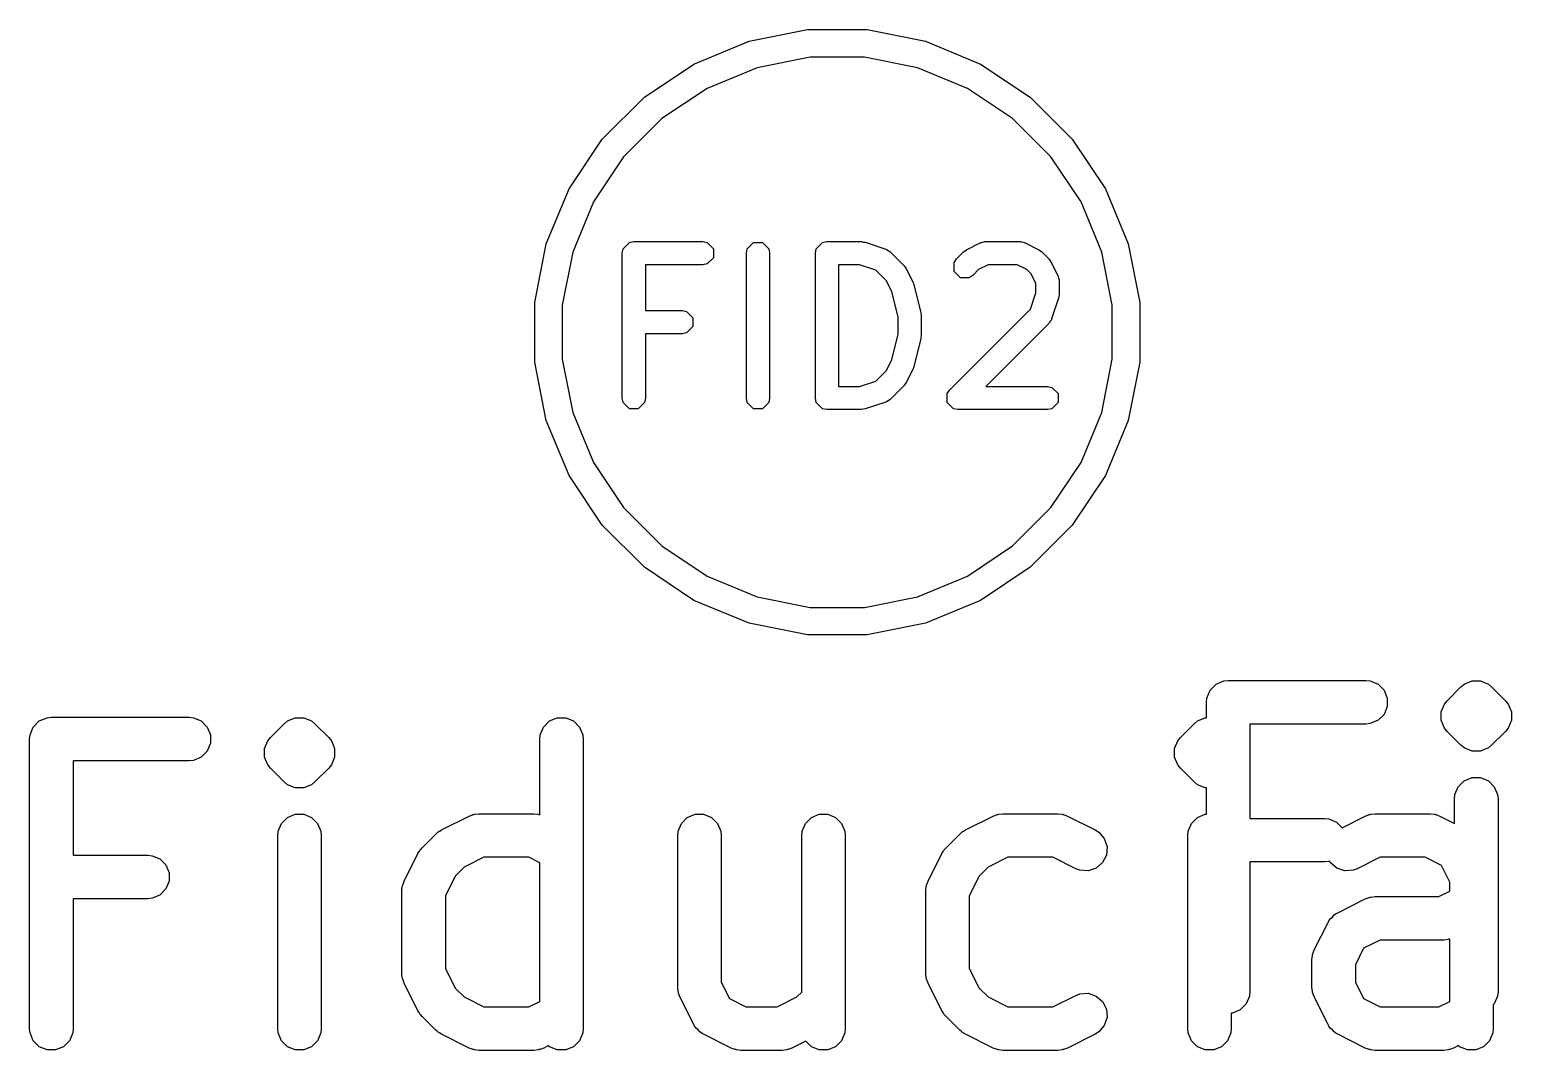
# Model space of a CAD drawing. Header units: inches. Extents: x 4.11 to 10.25, y -6.46 to -1.35.
# Drawn here: x 9.6244 to 9.8259, y -6.4559 to -6.3171 of the extents above; entities that cross this region are included whole.
import ezdxf

# ---------------------------------------------------------------- set-up
doc = ezdxf.new("R2010")
doc.units = ezdxf.units.IN
doc.header["$MEASUREMENT"] = 0
doc.layers.add('BLACK', color=250, linetype='CONTINUOUS')

msp = doc.modelspace()

# ---------------------------------------------------------------- linework, layer by layer
at = {"layer": 'BLACK', "linetype": 'CONTINUOUS'}
for p, q in [((9.72225, -6.31871), (9.7302, -6.31713)), ((9.7302, -6.31713), (9.7383, -6.31713)), ((9.7383, -6.31713), (9.74625, -6.31871)), ((9.71477, -6.32181), (9.72225, -6.31871)), ((9.74625, -6.31871), (9.75374, -6.32181)), ((9.70803, -6.32631), (9.71477, -6.32181)), ((9.73057, -6.32087), (9.72334, -6.3223)), ((9.73794, -6.32087), (9.73057, -6.32087)), ((9.74516, -6.3223), (9.73794, -6.32087)), ((9.75374, -6.32181), (9.76048, -6.32631)), ((9.72334, -6.3223), (9.71654, -6.32512)), ((9.75197, -6.32512), (9.74516, -6.3223)), ((9.71654, -6.32512), (9.71041, -6.32922)), ((9.75809, -6.32922), (9.75197, -6.32512)), ((9.7023, -6.33204), (9.70803, -6.32631)), ((9.76048, -6.32631), (9.76621, -6.33204)), ((9.71041, -6.32922), (9.7052, -6.33443)), ((9.7633, -6.33443), (9.75809, -6.32922)), ((9.69779, -6.33878), (9.7023, -6.33204)), ((9.76621, -6.33204), (9.77071, -6.33878)), ((9.7052, -6.33443), (9.70111, -6.34055)), ((9.7674, -6.34055), (9.7633, -6.33443)), ((9.69469, -6.34627), (9.69779, -6.33878)), ((9.77071, -6.33878), (9.77381, -6.34627)), ((9.70111, -6.34055), (9.69829, -6.34736)), ((9.77022, -6.34736), (9.7674, -6.34055)), ((9.69311, -6.35422), (9.69469, -6.34627)), ((9.70514, -6.34692), (9.706, -6.34607)), ((9.706, -6.34607), (9.7066, -6.34595)), ((9.7066, -6.34595), (9.71597, -6.34595)), ((9.71597, -6.34595), (9.71658, -6.34607)), ((9.71658, -6.34607), (9.71743, -6.34692)), ((9.72202, -6.34692), (9.72287, -6.34607)), ((9.72287, -6.34607), (9.72407, -6.34607)), ((9.72407, -6.34607), (9.72493, -6.34692)), ((9.73139, -6.34692), (9.73224, -6.34607)), ((9.73224, -6.34607), (9.73285, -6.34595)), ((9.73285, -6.34595), (9.73753, -6.34595)), ((9.73753, -6.34595), (9.73778, -6.346)), ((9.73778, -6.346), (9.73803, -6.34603)), ((9.73803, -6.34603), (9.74084, -6.34697)), ((9.75183, -6.34705), (9.7537, -6.34612)), ((9.7537, -6.34612), (9.75378, -6.3461)), ((9.75378, -6.3461), (9.7538, -6.34607)), ((9.7538, -6.34607), (9.75405, -6.34602)), ((9.75405, -6.34602), (9.75429, -6.34595)), ((9.75429, -6.34595), (9.75433, -6.34597)), ((9.75433, -6.34597), (9.75441, -6.34595)), ((9.75441, -6.34595), (9.75909, -6.34595)), ((9.75909, -6.34595), (9.75917, -6.34597)), ((9.75917, -6.34597), (9.7592, -6.34595)), ((9.7592, -6.34595), (9.75945, -6.34602)), ((9.75945, -6.34602), (9.7597, -6.34607)), ((9.7597, -6.34607), (9.75972, -6.3461)), ((9.75972, -6.3461), (9.7598, -6.34612)), ((9.7598, -6.34612), (9.76167, -6.34705)), ((9.77381, -6.34627), (9.77539, -6.35422)), ((9.69829, -6.34736), (9.69685, -6.35458)), ((9.70502, -6.34753), (9.70514, -6.34692)), ((9.70502, -6.36721), (9.70502, -6.34753)), ((9.71743, -6.34813), (9.71658, -6.34898)), ((9.71743, -6.34692), (9.71743, -6.34813)), ((9.7219, -6.34753), (9.72202, -6.34692)), ((9.7219, -6.36721), (9.7219, -6.34753)), ((9.72493, -6.34692), (9.72505, -6.34753)), ((9.72505, -6.34753), (9.72505, -6.36721)), ((9.73127, -6.34753), (9.73139, -6.34692)), ((9.73127, -6.36721), (9.73127, -6.34753)), ((9.74084, -6.34697), (9.74091, -6.34701)), ((9.74091, -6.34701), (9.74095, -6.34701)), ((9.74095, -6.34701), (9.74116, -6.34715)), ((9.74116, -6.34715), (9.74138, -6.34727)), ((9.74138, -6.34727), (9.74139, -6.34731)), ((9.74139, -6.34731), (9.74146, -6.34735)), ((9.74146, -6.34735), (9.74333, -6.34922)), ((9.75014, -6.3488), (9.75048, -6.34829)), ((9.75048, -6.34829), (9.75142, -6.34735)), ((9.75142, -6.34735), (9.75163, -6.34721)), ((9.75163, -6.34721), (9.75183, -6.34705)), ((9.76167, -6.34705), (9.76187, -6.34721)), ((9.76187, -6.34721), (9.76208, -6.34735)), ((9.76208, -6.34735), (9.76302, -6.34829)), ((9.76302, -6.34829), (9.76316, -6.3485)), ((9.77165, -6.35458), (9.77022, -6.34736)), ((9.71597, -6.3491), (9.70817, -6.3491)), ((9.70817, -6.3491), (9.70817, -6.35532)), ((9.71658, -6.34898), (9.71597, -6.3491)), ((9.73728, -6.3491), (9.73442, -6.3491)), ((9.73442, -6.3491), (9.73442, -6.36564)), ((9.73949, -6.34984), (9.73728, -6.3491)), ((9.74093, -6.35127), (9.73949, -6.34984)), ((9.74333, -6.34922), (9.74347, -6.34943)), ((9.74347, -6.34943), (9.74363, -6.34963)), ((9.74363, -6.34963), (9.74457, -6.35151)), ((9.75014, -6.35), (9.75014, -6.3488)), ((9.75099, -6.35086), (9.75014, -6.35)), ((9.75346, -6.34976), (9.75271, -6.35051)), ((9.75478, -6.3491), (9.75346, -6.34976)), ((9.75872, -6.3491), (9.75478, -6.3491)), ((9.76003, -6.34976), (9.75872, -6.3491)), ((9.76061, -6.35033), (9.76003, -6.34976)), ((9.76316, -6.3485), (9.76331, -6.3487)), ((9.76331, -6.3487), (9.76425, -6.35057)), ((9.74167, -6.35276), (9.74093, -6.35127)), ((9.74457, -6.35151), (9.74461, -6.35167)), ((9.74461, -6.35167), (9.74468, -6.35183)), ((9.74468, -6.35183), (9.74562, -6.35558)), ((9.7522, -6.35086), (9.75099, -6.35086)), ((9.75271, -6.35051), (9.7522, -6.35086)), ((9.76127, -6.35165), (9.76061, -6.35033)), ((9.76127, -6.35289), (9.76127, -6.35165)), ((9.76425, -6.35057), (9.76427, -6.35065)), ((9.76427, -6.35065), (9.7643, -6.35067)), ((9.7643, -6.35067), (9.76435, -6.35092)), ((9.76435, -6.35092), (9.76441, -6.35116)), ((9.76441, -6.35116), (9.7644, -6.3512)), ((9.7644, -6.3512), (9.76442, -6.35128)), ((9.76442, -6.35128), (9.76442, -6.35315)), ((9.69311, -6.35458), (9.69311, -6.35422)), ((9.74252, -6.35616), (9.74167, -6.35276)), ((9.76053, -6.35511), (9.76127, -6.35289)), ((9.76434, -6.35365), (9.7634, -6.35646)), ((9.76437, -6.3534), (9.76434, -6.35365)), ((9.76442, -6.35315), (9.76437, -6.3534)), ((9.77539, -6.35422), (9.77539, -6.36232)), ((9.69311, -6.36232), (9.69311, -6.35458)), ((9.69685, -6.35458), (9.69685, -6.36195)), ((9.70817, -6.35532), (9.71316, -6.35532)), ((9.71316, -6.35532), (9.71376, -6.35544)), ((9.71376, -6.35544), (9.71462, -6.3563)), ((9.71462, -6.3563), (9.71462, -6.3575)), ((9.74252, -6.35858), (9.74252, -6.35616)), ((9.74562, -6.35558), (9.74563, -6.35577)), ((9.74563, -6.35577), (9.74567, -6.35596)), ((9.74567, -6.35596), (9.74567, -6.35877)), ((9.74954, -6.3661), (9.76053, -6.35511)), ((9.77165, -6.36195), (9.77165, -6.35458)), ((9.71376, -6.35835), (9.71316, -6.35847)), ((9.71462, -6.3575), (9.71376, -6.35835)), ((9.76302, -6.35708), (9.75446, -6.36564)), ((9.76306, -6.35701), (9.76302, -6.35708)), ((9.76309, -6.35699), (9.76306, -6.35701)), ((9.76322, -6.35677), (9.76309, -6.35699)), ((9.76336, -6.35656), (9.76322, -6.35677)), ((9.7634, -6.35646), (9.76336, -6.35653)), ((9.76336, -6.35653), (9.76336, -6.35656)), ((9.71316, -6.35847), (9.70817, -6.35847)), ((9.70817, -6.35847), (9.70817, -6.36721)), ((9.74167, -6.36197), (9.74252, -6.35858)), ((9.74562, -6.35916), (9.74468, -6.36291)), ((9.74563, -6.35896), (9.74562, -6.35916)), ((9.74567, -6.35877), (9.74563, -6.35896)), ((9.69469, -6.37027), (9.69311, -6.36232)), ((9.69685, -6.36195), (9.69829, -6.36918)), ((9.74093, -6.36347), (9.74167, -6.36197)), ((9.77022, -6.36918), (9.77165, -6.36195)), ((9.77539, -6.36232), (9.77381, -6.37027)), ((9.73949, -6.3649), (9.74093, -6.36347)), ((9.74457, -6.36323), (9.74363, -6.3651)), ((9.74461, -6.36306), (9.74457, -6.36323)), ((9.74468, -6.36291), (9.74461, -6.36306)), ((9.73442, -6.36564), (9.73728, -6.36564)), ((9.73728, -6.36564), (9.73949, -6.3649)), ((9.74333, -6.36551), (9.74146, -6.36739)), ((9.74347, -6.3653), (9.74333, -6.36551)), ((9.74363, -6.3651), (9.74347, -6.3653)), ((9.7492, -6.36661), (9.74954, -6.3661)), ((9.75446, -6.36564), (9.76284, -6.36564)), ((9.76284, -6.36564), (9.76344, -6.36576)), ((9.76344, -6.36576), (9.7643, -6.36661)), ((9.70514, -6.36781), (9.70502, -6.36721)), ((9.706, -6.36867), (9.70514, -6.36781)), ((9.70805, -6.36781), (9.7072, -6.36867)), ((9.70817, -6.36721), (9.70805, -6.36781)), ((9.72202, -6.36781), (9.7219, -6.36721)), ((9.72287, -6.36867), (9.72202, -6.36781)), ((9.72493, -6.36781), (9.72407, -6.36867)), ((9.72505, -6.36721), (9.72493, -6.36781)), ((9.73139, -6.36781), (9.73127, -6.36721)), ((9.73224, -6.36867), (9.73139, -6.36781)), ((9.74084, -6.36777), (9.73803, -6.3687)), ((9.74091, -6.36773), (9.74084, -6.36777)), ((9.74095, -6.36773), (9.74091, -6.36773)), ((9.74116, -6.36759), (9.74095, -6.36773)), ((9.74138, -6.36746), (9.74116, -6.36759)), ((9.74139, -6.36743), (9.74138, -6.36746)), ((9.74146, -6.36739), (9.74139, -6.36743)), ((9.7492, -6.36781), (9.7492, -6.36661)), ((9.75005, -6.36867), (9.7492, -6.36781)), ((9.7643, -6.36781), (9.76344, -6.36867)), ((9.7643, -6.36661), (9.7643, -6.36781)), ((9.69779, -6.37775), (9.69469, -6.37027)), ((9.69829, -6.36918), (9.70111, -6.37598)), ((9.7072, -6.36867), (9.706, -6.36867)), ((9.72407, -6.36867), (9.72287, -6.36867)), ((9.73285, -6.36879), (9.73224, -6.36867)), ((9.73753, -6.36879), (9.73285, -6.36879)), ((9.73778, -6.36874), (9.73753, -6.36879)), ((9.73803, -6.3687), (9.73778, -6.36874)), ((9.75066, -6.36879), (9.75005, -6.36867)), ((9.76284, -6.36879), (9.75066, -6.36879)), ((9.76344, -6.36867), (9.76284, -6.36879)), ((9.7674, -6.37598), (9.77022, -6.36918)), ((9.77381, -6.37027), (9.77071, -6.37775)), ((9.70111, -6.37598), (9.7052, -6.38211)), ((9.7633, -6.38211), (9.7674, -6.37598)), ((9.7023, -6.38449), (9.69779, -6.37775)), ((9.77071, -6.37775), (9.76621, -6.38449)), ((9.7052, -6.38211), (9.71041, -6.38732)), ((9.75809, -6.38732), (9.7633, -6.38211)), ((9.70803, -6.39022), (9.7023, -6.38449)), ((9.76621, -6.38449), (9.76048, -6.39022)), ((9.71041, -6.38732), (9.71654, -6.39141)), ((9.75197, -6.39141), (9.75809, -6.38732)), ((9.71477, -6.39473), (9.70803, -6.39022)), ((9.76048, -6.39022), (9.75374, -6.39473)), ((9.71654, -6.39141), (9.72334, -6.39423)), ((9.74516, -6.39423), (9.75197, -6.39141)), ((9.72334, -6.39423), (9.73057, -6.39567)), ((9.73794, -6.39567), (9.74516, -6.39423)), ((9.72225, -6.39783), (9.71477, -6.39473)), ((9.73057, -6.39567), (9.73794, -6.39567)), ((9.75374, -6.39473), (9.74625, -6.39783)), ((9.7302, -6.39941), (9.72225, -6.39783)), ((9.74625, -6.39783), (9.7383, -6.39941)), ((9.7383, -6.39941), (9.7302, -6.39941)), ((9.78494, -6.40694), (9.78575, -6.40612)), ((9.78575, -6.40612), (9.78681, -6.40568)), ((9.78681, -6.40568), (9.78739, -6.40562)), ((9.78739, -6.40562), (9.80614, -6.40562)), ((9.80614, -6.40562), (9.80671, -6.40568)), ((9.80671, -6.40568), (9.80778, -6.40612)), ((9.80778, -6.40612), (9.80859, -6.40694)), ((9.81717, -6.40836), (9.81905, -6.40649)), ((9.81905, -6.40649), (9.8195, -6.40612)), ((9.8195, -6.40612), (9.82056, -6.40568)), ((9.82056, -6.40568), (9.82171, -6.40568)), ((9.82171, -6.40568), (9.82171, -6.40568)), ((9.82171, -6.40568), (9.82278, -6.40612)), ((9.82278, -6.40612), (9.82322, -6.40649)), ((9.82322, -6.40649), (9.8251, -6.40836)), ((9.78444, -6.40858), (9.78449, -6.408)), ((9.78444, -6.41068), (9.78444, -6.40858)), ((9.78449, -6.408), (9.78494, -6.40694)), ((9.80859, -6.40694), (9.80903, -6.408)), ((9.80903, -6.408), (9.80903, -6.40915)), ((9.81681, -6.40881), (9.81717, -6.40836)), ((9.8251, -6.40836), (9.82547, -6.40881)), ((9.62575, -6.41112), (9.62681, -6.41068)), ((9.62681, -6.41068), (9.62739, -6.41062)), ((9.62739, -6.41062), (9.64614, -6.41062)), ((9.64614, -6.41062), (9.64671, -6.41068)), ((9.64671, -6.41068), (9.64778, -6.41112)), ((9.6595, -6.41112), (9.66056, -6.41068)), ((9.66056, -6.41068), (9.66171, -6.41068)), ((9.66171, -6.41068), (9.66171, -6.41068)), ((9.66171, -6.41068), (9.66278, -6.41112)), ((9.69512, -6.41112), (9.69618, -6.41068)), ((9.69618, -6.41068), (9.69733, -6.41068)), ((9.69733, -6.41068), (9.6984, -6.41112)), ((9.78323, -6.41112), (9.78429, -6.41068)), ((9.78429, -6.41068), (9.78444, -6.41068)), ((9.80859, -6.41022), (9.80778, -6.41103)), ((9.80903, -6.40915), (9.80859, -6.41022)), ((9.81637, -6.40987), (9.81681, -6.40881)), ((9.81637, -6.41103), (9.81637, -6.40987)), ((9.82547, -6.40881), (9.82561, -6.40915)), ((9.82561, -6.40915), (9.82591, -6.40987)), ((9.82591, -6.40987), (9.82591, -6.41103)), ((9.62449, -6.413), (9.62494, -6.41194)), ((9.62494, -6.41194), (9.62575, -6.41112)), ((9.64778, -6.41112), (9.64859, -6.41194)), ((9.64859, -6.41194), (9.64903, -6.413)), ((9.65717, -6.41336), (9.65905, -6.41149)), ((9.65905, -6.41149), (9.6595, -6.41112)), ((9.66278, -6.41112), (9.66322, -6.41149)), ((9.66322, -6.41149), (9.6651, -6.41336)), ((9.69386, -6.413), (9.6943, -6.41194)), ((9.6943, -6.41194), (9.69512, -6.41112)), ((9.6984, -6.41112), (9.69921, -6.41194)), ((9.69921, -6.41194), (9.69965, -6.413)), ((9.78091, -6.41336), (9.78278, -6.41149)), ((9.78278, -6.41149), (9.78323, -6.41112)), ((9.80614, -6.41153), (9.79034, -6.41153)), ((9.79034, -6.41153), (9.79034, -6.42437)), ((9.80671, -6.41147), (9.80614, -6.41153)), ((9.80778, -6.41103), (9.80671, -6.41147)), ((9.81681, -6.41209), (9.81637, -6.41103)), ((9.81717, -6.41254), (9.81681, -6.41209)), ((9.81905, -6.41441), (9.81717, -6.41254)), ((9.8251, -6.41254), (9.82322, -6.41441)), ((9.82547, -6.41209), (9.8251, -6.41254)), ((9.82591, -6.41103), (9.82547, -6.41209)), ((9.62444, -6.41358), (9.62449, -6.413)), ((9.62444, -6.45295), (9.62444, -6.41358)), ((9.64903, -6.41415), (9.64859, -6.41522)), ((9.64903, -6.413), (9.64903, -6.41415)), ((9.65637, -6.41487), (9.65681, -6.41381)), ((9.65681, -6.41381), (9.65717, -6.41336)), ((9.6651, -6.41336), (9.66547, -6.41381)), ((9.66547, -6.41381), (9.66561, -6.41415)), ((9.66561, -6.41415), (9.66591, -6.41487)), ((9.6938, -6.41358), (9.69386, -6.413)), ((9.6938, -6.42386), (9.6938, -6.41358)), ((9.69965, -6.413), (9.69971, -6.41358)), ((9.69971, -6.41358), (9.69971, -6.45295)), ((9.7801, -6.41487), (9.78054, -6.41381)), ((9.78054, -6.41381), (9.78091, -6.41336)), ((9.8195, -6.41478), (9.81905, -6.41441)), ((9.82056, -6.41522), (9.8195, -6.41478)), ((9.82278, -6.41478), (9.82171, -6.41522)), ((9.82322, -6.41441), (9.82278, -6.41478)), ((9.64614, -6.41653), (9.63034, -6.41653)), ((9.63034, -6.41653), (9.63034, -6.42937)), ((9.64671, -6.41647), (9.64614, -6.41653)), ((9.64778, -6.41603), (9.64671, -6.41647)), ((9.64859, -6.41522), (9.64778, -6.41603)), ((9.65637, -6.41603), (9.65637, -6.41487)), ((9.65681, -6.41709), (9.65637, -6.41603)), ((9.66591, -6.41603), (9.66547, -6.41709)), ((9.66591, -6.41487), (9.66591, -6.41603)), ((9.7801, -6.41603), (9.7801, -6.41487)), ((9.78054, -6.41709), (9.7801, -6.41603)), ((9.82171, -6.41522), (9.82056, -6.41522)), ((9.82056, -6.41522), (9.82056, -6.41522)), ((9.82171, -6.41522), (9.82171, -6.41522)), ((9.65717, -6.41754), (9.65681, -6.41709)), ((9.65905, -6.41941), (9.65717, -6.41754)), ((9.6651, -6.41754), (9.66322, -6.41941)), ((9.66547, -6.41709), (9.6651, -6.41754)), ((9.78091, -6.41754), (9.78054, -6.41709)), ((9.78278, -6.41941), (9.78091, -6.41754)), ((9.8195, -6.41924), (9.82056, -6.4188)), ((9.82056, -6.4188), (9.82171, -6.4188)), ((9.82171, -6.4188), (9.82278, -6.41924)), ((9.6595, -6.41978), (9.65905, -6.41941)), ((9.66056, -6.42022), (9.6595, -6.41978)), ((9.66171, -6.42022), (9.66056, -6.42022)), ((9.66056, -6.42022), (9.66056, -6.42022)), ((9.66278, -6.41978), (9.66171, -6.42022)), ((9.66171, -6.42022), (9.66171, -6.42022)), ((9.66322, -6.41941), (9.66278, -6.41978)), ((9.78323, -6.41978), (9.78278, -6.41941)), ((9.78429, -6.42022), (9.78323, -6.41978)), ((9.78444, -6.42022), (9.78429, -6.42022)), ((9.78429, -6.42022), (9.78429, -6.42022)), ((9.78444, -6.4238), (9.78444, -6.42022)), ((9.81824, -6.42112), (9.81868, -6.42006)), ((9.81868, -6.42006), (9.8195, -6.41924)), ((9.82278, -6.41924), (9.82359, -6.42006)), ((9.82359, -6.42006), (9.82403, -6.42112)), ((9.81818, -6.4217), (9.81824, -6.42112)), ((9.81818, -6.42506), (9.81818, -6.4217)), ((9.82403, -6.42112), (9.82409, -6.4217)), ((9.82409, -6.4217), (9.82409, -6.44795)), ((9.65868, -6.42506), (9.6595, -6.42424)), ((9.6595, -6.42424), (9.66056, -6.4238)), ((9.66056, -6.4238), (9.66171, -6.4238)), ((9.66171, -6.4238), (9.66278, -6.42424)), ((9.66278, -6.42424), (9.66359, -6.42506)), ((9.68044, -6.42593), (9.68419, -6.42406)), ((9.68419, -6.42406), (9.68473, -6.42385)), ((9.68473, -6.42385), (9.68483, -6.42384)), ((9.68483, -6.42384), (9.68493, -6.4238)), ((9.68493, -6.4238), (9.68551, -6.42375)), ((9.68551, -6.42375), (9.69301, -6.42375)), ((9.69301, -6.42375), (9.69358, -6.4238)), ((9.69358, -6.4238), (9.69368, -6.42384)), ((9.69368, -6.42384), (9.69379, -6.42385)), ((9.69379, -6.42385), (9.6938, -6.42386)), ((9.71305, -6.42506), (9.71386, -6.42424)), ((9.71386, -6.42424), (9.71493, -6.4238)), ((9.71493, -6.4238), (9.71608, -6.4238)), ((9.71608, -6.4238), (9.71714, -6.42424)), ((9.71714, -6.42424), (9.71796, -6.42506)), ((9.72992, -6.42506), (9.73074, -6.42424)), ((9.73074, -6.42424), (9.7318, -6.4238)), ((9.7318, -6.4238), (9.73295, -6.4238)), ((9.73295, -6.4238), (9.73402, -6.42424)), ((9.73402, -6.42424), (9.73483, -6.42506)), ((9.75168, -6.42593), (9.75543, -6.42406)), ((9.75543, -6.42406), (9.75597, -6.42385)), ((9.75597, -6.42385), (9.75608, -6.42384)), ((9.75608, -6.42384), (9.75617, -6.4238)), ((9.75617, -6.4238), (9.75675, -6.42375)), ((9.75675, -6.42375), (9.76425, -6.42375)), ((9.76425, -6.42375), (9.76482, -6.4238)), ((9.76482, -6.4238), (9.76492, -6.42384)), ((9.76492, -6.42384), (9.76503, -6.42385)), ((9.76503, -6.42385), (9.76557, -6.42406)), ((9.76557, -6.42406), (9.76932, -6.42593)), ((9.78242, -6.42506), (9.78323, -6.42424)), ((9.78323, -6.42424), (9.78429, -6.4238)), ((9.78429, -6.4238), (9.78444, -6.4238)), ((9.79034, -6.42437), (9.80051, -6.42437)), ((9.80051, -6.42437), (9.80109, -6.42443)), ((9.80109, -6.42443), (9.80215, -6.42487)), ((9.80291, -6.42563), (9.80605, -6.42406)), ((9.80605, -6.42406), (9.80659, -6.42385)), ((9.80659, -6.42385), (9.80669, -6.42384)), ((9.80669, -6.42384), (9.80679, -6.4238)), ((9.80679, -6.4238), (9.80737, -6.42375)), ((9.80737, -6.42375), (9.81487, -6.42375)), ((9.81487, -6.42375), (9.81544, -6.4238)), ((9.81544, -6.4238), (9.81554, -6.42384)), ((9.81554, -6.42384), (9.81565, -6.42385)), ((9.81565, -6.42385), (9.81619, -6.42406)), ((9.81619, -6.42406), (9.81818, -6.42506)), ((9.65818, -6.4267), (9.65824, -6.42612)), ((9.65818, -6.45295), (9.65818, -6.4267)), ((9.65824, -6.42612), (9.65868, -6.42506)), ((9.66359, -6.42506), (9.66403, -6.42612)), ((9.66403, -6.42612), (9.66409, -6.4267)), ((9.66409, -6.4267), (9.66409, -6.45295)), ((9.6778, -6.42836), (9.67967, -6.42649)), ((9.67967, -6.42649), (9.6799, -6.4263)), ((9.6799, -6.4263), (9.67995, -6.42624)), ((9.67995, -6.42624), (9.68004, -6.42619)), ((9.68004, -6.42619), (9.68012, -6.42612)), ((9.68012, -6.42612), (9.68019, -6.42609)), ((9.68019, -6.42609), (9.68044, -6.42593)), ((9.71255, -6.4267), (9.71261, -6.42612)), ((9.71255, -6.44732), (9.71255, -6.4267)), ((9.71261, -6.42612), (9.71305, -6.42506)), ((9.71796, -6.42506), (9.7184, -6.42612)), ((9.7184, -6.42612), (9.71846, -6.4267)), ((9.71846, -6.4267), (9.71846, -6.44662)), ((9.72942, -6.4267), (9.72948, -6.42612)), ((9.72942, -6.44797), (9.72942, -6.4267)), ((9.72948, -6.42612), (9.72992, -6.42506)), ((9.73483, -6.42506), (9.73527, -6.42612)), ((9.73527, -6.42612), (9.73533, -6.4267)), ((9.73533, -6.4267), (9.73533, -6.45295)), ((9.74904, -6.42836), (9.75091, -6.42649)), ((9.75091, -6.42649), (9.75114, -6.4263)), ((9.75114, -6.4263), (9.75119, -6.42624)), ((9.75119, -6.42624), (9.75128, -6.42619)), ((9.75128, -6.42619), (9.75136, -6.42612)), ((9.75136, -6.42612), (9.75143, -6.42609)), ((9.75143, -6.42609), (9.75168, -6.42593)), ((9.76932, -6.42593), (9.76981, -6.42624)), ((9.76981, -6.42624), (9.77056, -6.42711)), ((9.78192, -6.4267), (9.78197, -6.42612)), ((9.78192, -6.45295), (9.78192, -6.4267)), ((9.78197, -6.42612), (9.78242, -6.42506)), ((9.80215, -6.42487), (9.80291, -6.42563)), ((9.67724, -6.42913), (9.6774, -6.42888)), ((9.6774, -6.42888), (9.67743, -6.42881)), ((9.67743, -6.42881), (9.6775, -6.42873)), ((9.6775, -6.42873), (9.67755, -6.42864)), ((9.67755, -6.42864), (9.67761, -6.42859)), ((9.67761, -6.42859), (9.6778, -6.42836)), ((9.74848, -6.42913), (9.74864, -6.42888)), ((9.74864, -6.42888), (9.74867, -6.42881)), ((9.74867, -6.42881), (9.74874, -6.42873)), ((9.74874, -6.42873), (9.74879, -6.42864)), ((9.74879, -6.42864), (9.74885, -6.42859)), ((9.74885, -6.42859), (9.74904, -6.42836)), ((9.77056, -6.42711), (9.77093, -6.4282)), ((9.77093, -6.4282), (9.77085, -6.42935)), ((9.63034, -6.42937), (9.64051, -6.42937)), ((9.64051, -6.42937), (9.64109, -6.42943)), ((9.64109, -6.42943), (9.64215, -6.42987)), ((9.64215, -6.42987), (9.64297, -6.43068)), ((9.64297, -6.43068), (9.64341, -6.43175)), ((9.67537, -6.43288), (9.67724, -6.42913)), ((9.68621, -6.42965), (9.68351, -6.431)), ((9.69231, -6.42965), (9.68621, -6.42965)), ((9.6938, -6.4304), (9.69231, -6.42965)), ((9.6938, -6.44925), (9.6938, -6.4304)), ((9.74661, -6.43288), (9.74848, -6.42913)), ((9.75745, -6.42965), (9.75475, -6.431)), ((9.76355, -6.42965), (9.75745, -6.42965)), ((9.76668, -6.43121), (9.76355, -6.42965)), ((9.77033, -6.43038), (9.76946, -6.43114)), ((9.77085, -6.42935), (9.77033, -6.43038)), ((9.80051, -6.43028), (9.79034, -6.43028)), ((9.79034, -6.43028), (9.79034, -6.44795)), ((9.80109, -6.43022), (9.80051, -6.43028)), ((9.80118, -6.43018), (9.80109, -6.43022)), ((9.80129, -6.43038), (9.80118, -6.43018)), ((9.80216, -6.43114), (9.80129, -6.43038)), ((9.80806, -6.42965), (9.80494, -6.43121)), ((9.81417, -6.42965), (9.80806, -6.42965)), ((9.81642, -6.43077), (9.81417, -6.42965)), ((9.81754, -6.43302), (9.81642, -6.43077)), ((9.64341, -6.4329), (9.64297, -6.43396)), ((9.64341, -6.43175), (9.64341, -6.4329)), ((9.67516, -6.43342), (9.67537, -6.43288)), ((9.68231, -6.4322), (9.68096, -6.4349)), ((9.68351, -6.431), (9.68231, -6.4322)), ((9.7464, -6.43342), (9.74661, -6.43288)), ((9.75355, -6.4322), (9.7522, -6.4349)), ((9.75475, -6.431), (9.75355, -6.4322)), ((9.76722, -6.43142), (9.76668, -6.43121)), ((9.76837, -6.4315), (9.76722, -6.43142)), ((9.76946, -6.43114), (9.76837, -6.4315)), ((9.80325, -6.4315), (9.80216, -6.43114)), ((9.8044, -6.43142), (9.80325, -6.4315)), ((9.80494, -6.43121), (9.8044, -6.43142)), ((9.64215, -6.43478), (9.64109, -6.43522)), ((9.64297, -6.43396), (9.64215, -6.43478)), ((9.67506, -6.4342), (9.67511, -6.43362)), ((9.67506, -6.44545), (9.67506, -6.4342)), ((9.67511, -6.43362), (9.67515, -6.43352)), ((9.67515, -6.43352), (9.67516, -6.43342)), ((9.68096, -6.4349), (9.68096, -6.44475)), ((9.7463, -6.4342), (9.74635, -6.43362)), ((9.7463, -6.44545), (9.7463, -6.4342)), ((9.74635, -6.43362), (9.74639, -6.43352)), ((9.74639, -6.43352), (9.7464, -6.43342)), ((9.7522, -6.4349), (9.7522, -6.44475)), ((9.81604, -6.43499), (9.81754, -6.43425)), ((9.81754, -6.43425), (9.81754, -6.43302)), ((9.64051, -6.43528), (9.63034, -6.43528)), ((9.63034, -6.43528), (9.63034, -6.45295)), ((9.64109, -6.43522), (9.64051, -6.43528)), ((9.8023, -6.43718), (9.80605, -6.43531)), ((9.80605, -6.43531), (9.80659, -6.4351)), ((9.80659, -6.4351), (9.80669, -6.43509)), ((9.80669, -6.43509), (9.80679, -6.43505)), ((9.80679, -6.43505), (9.80737, -6.43499)), ((9.80737, -6.43499), (9.81604, -6.43499)), ((9.7991, -6.44225), (9.80098, -6.4385)), ((9.80098, -6.4385), (9.80104, -6.43841)), ((9.80104, -6.43841), (9.80105, -6.43836)), ((9.80105, -6.43836), (9.8011, -6.4383)), ((9.8011, -6.4383), (9.80129, -6.43801)), ((9.80129, -6.43801), (9.80157, -6.43777)), ((9.80157, -6.43777), (9.80181, -6.43749)), ((9.80181, -6.43749), (9.8021, -6.43731)), ((9.8021, -6.43731), (9.80216, -6.43726)), ((9.80216, -6.43726), (9.8022, -6.43724)), ((9.8022, -6.43724), (9.8023, -6.43718)), ((9.80806, -6.4409), (9.80582, -6.44202)), ((9.81674, -6.4409), (9.80806, -6.4409)), ((9.81732, -6.44084), (9.81674, -6.4409)), ((9.81742, -6.4408), (9.81732, -6.44084)), ((9.81752, -6.4408), (9.81742, -6.4408)), ((9.81754, -6.44079), (9.81752, -6.4408)), ((9.81754, -6.44925), (9.81754, -6.44079)), ((9.79885, -6.443), (9.79889, -6.4429)), ((9.79889, -6.4429), (9.7989, -6.44279)), ((9.7989, -6.44279), (9.7991, -6.44225)), ((9.80582, -6.44202), (9.8047, -6.44427)), ((9.68096, -6.44475), (9.68231, -6.44745)), ((9.7522, -6.44475), (9.75355, -6.44745)), ((9.79879, -6.44357), (9.79885, -6.443)), ((9.79879, -6.44732), (9.79879, -6.44357)), ((9.8047, -6.44427), (9.8047, -6.44662)), ((9.67511, -6.44602), (9.67506, -6.44545)), ((9.67515, -6.44612), (9.67511, -6.44602)), ((9.67516, -6.44623), (9.67515, -6.44612)), ((9.67537, -6.44677), (9.67516, -6.44623)), ((9.67724, -6.45052), (9.67537, -6.44677)), ((9.71846, -6.44662), (9.71958, -6.44887)), ((9.74635, -6.44602), (9.7463, -6.44545)), ((9.74639, -6.44612), (9.74635, -6.44602)), ((9.7464, -6.44623), (9.74639, -6.44612)), ((9.74661, -6.44677), (9.7464, -6.44623)), ((9.74848, -6.45052), (9.74661, -6.44677)), ((9.8047, -6.44662), (9.80582, -6.44887)), ((9.68231, -6.44745), (9.68351, -6.44864)), ((9.68351, -6.44864), (9.68621, -6.44999)), ((9.71261, -6.4479), (9.71255, -6.44732)), ((9.71265, -6.448), (9.71261, -6.4479)), ((9.71266, -6.4481), (9.71265, -6.448)), ((9.71286, -6.44864), (9.71266, -6.4481)), ((9.71474, -6.45239), (9.71286, -6.44864)), ((9.71958, -6.44887), (9.72183, -6.44999)), ((9.72606, -6.44999), (9.72875, -6.44864)), ((9.72875, -6.44864), (9.72942, -6.44797)), ((9.75355, -6.44745), (9.75475, -6.44864)), ((9.75475, -6.44864), (9.75745, -6.44999)), ((9.76355, -6.44999), (9.76668, -6.44843)), ((9.76668, -6.44843), (9.76722, -6.44822)), ((9.76722, -6.44822), (9.76837, -6.44814)), ((9.76837, -6.44814), (9.76946, -6.44851)), ((9.76946, -6.44851), (9.77033, -6.44926)), ((9.79029, -6.44852), (9.78985, -6.44959)), ((9.79034, -6.44795), (9.79029, -6.44852)), ((9.79885, -6.4479), (9.79879, -6.44732)), ((9.79889, -6.448), (9.79885, -6.4479)), ((9.7989, -6.4481), (9.79889, -6.448)), ((9.7991, -6.44864), (9.7989, -6.4481)), ((9.80098, -6.45239), (9.7991, -6.44864)), ((9.80582, -6.44887), (9.80806, -6.44999)), ((9.82403, -6.44852), (9.82359, -6.44959)), ((9.82409, -6.44795), (9.82403, -6.44852)), ((9.6774, -6.45076), (9.67724, -6.45052)), ((9.67743, -6.45084), (9.6774, -6.45076)), ((9.6775, -6.45092), (9.67743, -6.45084)), ((9.67755, -6.45101), (9.6775, -6.45092)), ((9.67761, -6.45106), (9.67755, -6.45101)), ((9.68621, -6.44999), (9.69231, -6.44999)), ((9.69231, -6.44999), (9.6938, -6.44925)), ((9.72183, -6.44999), (9.72606, -6.44999)), ((9.74864, -6.45076), (9.74848, -6.45052)), ((9.74867, -6.45084), (9.74864, -6.45076)), ((9.74874, -6.45092), (9.74867, -6.45084)), ((9.74879, -6.45101), (9.74874, -6.45092)), ((9.74885, -6.45106), (9.74879, -6.45101)), ((9.75745, -6.44999), (9.76355, -6.44999)), ((9.77033, -6.44926), (9.77085, -6.45029)), ((9.77085, -6.45029), (9.77093, -6.45144)), ((9.78797, -6.45084), (9.78782, -6.45084)), ((9.78782, -6.45084), (9.78782, -6.45295)), ((9.78903, -6.4504), (9.78797, -6.45084)), ((9.78985, -6.44959), (9.78903, -6.4504)), ((9.80806, -6.44999), (9.81604, -6.44999)), ((9.81604, -6.44999), (9.81754, -6.44925)), ((9.82359, -6.44959), (9.82344, -6.44973)), ((9.82344, -6.44973), (9.82344, -6.45295)), ((9.62449, -6.45352), (9.62444, -6.45295)), ((9.63034, -6.45295), (9.63029, -6.45352)), ((9.65824, -6.45352), (9.65818, -6.45295)), ((9.66409, -6.45295), (9.66403, -6.45352)), ((9.6778, -6.45128), (9.67761, -6.45106)), ((9.67967, -6.45316), (9.6778, -6.45128)), ((9.69971, -6.45295), (9.69965, -6.45352)), ((9.7148, -6.45249), (9.71474, -6.45239)), ((9.71481, -6.45253), (9.7148, -6.45249)), ((9.71486, -6.45259), (9.71481, -6.45253)), ((9.71505, -6.45288), (9.71486, -6.45259)), ((9.71533, -6.45312), (9.71505, -6.45288)), ((9.73533, -6.45295), (9.73527, -6.45352)), ((9.74904, -6.45128), (9.74885, -6.45106)), ((9.75091, -6.45316), (9.74904, -6.45128)), ((9.77056, -6.45253), (9.76981, -6.4534)), ((9.77093, -6.45144), (9.77056, -6.45253)), ((9.78197, -6.45352), (9.78192, -6.45295)), ((9.78782, -6.45295), (9.78777, -6.45352)), ((9.80104, -6.45249), (9.80098, -6.45239)), ((9.80105, -6.45253), (9.80104, -6.45249)), ((9.8011, -6.45259), (9.80105, -6.45253)), ((9.80129, -6.45288), (9.8011, -6.45259)), ((9.80157, -6.45312), (9.80129, -6.45288)), ((9.82344, -6.45295), (9.82339, -6.45352)), ((9.62494, -6.45459), (9.62449, -6.45352)), ((9.62575, -6.4554), (9.62494, -6.45459)), ((9.62985, -6.45459), (9.62903, -6.4554)), ((9.63029, -6.45352), (9.62985, -6.45459)), ((9.65868, -6.45459), (9.65824, -6.45352)), ((9.6595, -6.4554), (9.65868, -6.45459)), ((9.66359, -6.45459), (9.66278, -6.4554)), ((9.66403, -6.45352), (9.66359, -6.45459)), ((9.6799, -6.45334), (9.67967, -6.45316)), ((9.67995, -6.4534), (9.6799, -6.45334)), ((9.68004, -6.45346), (9.67995, -6.4534)), ((9.68012, -6.45353), (9.68004, -6.45346)), ((9.68019, -6.45356), (9.68012, -6.45353)), ((9.68044, -6.45371), (9.68019, -6.45356)), ((9.68419, -6.45559), (9.68044, -6.45371)), ((9.69921, -6.45459), (9.6984, -6.4554)), ((9.69965, -6.45352), (9.69921, -6.45459)), ((9.71557, -6.4534), (9.71533, -6.45312)), ((9.71586, -6.45359), (9.71557, -6.4534)), ((9.71592, -6.45364), (9.71586, -6.45359)), ((9.71596, -6.45365), (9.71592, -6.45364)), ((9.71606, -6.45371), (9.71596, -6.45365)), ((9.71981, -6.45559), (9.71606, -6.45371)), ((9.72997, -6.45464), (9.72807, -6.45559)), ((9.73074, -6.4554), (9.72997, -6.45464)), ((9.73483, -6.45459), (9.73402, -6.4554)), ((9.73527, -6.45352), (9.73483, -6.45459)), ((9.75114, -6.45334), (9.75091, -6.45316)), ((9.75119, -6.4534), (9.75114, -6.45334)), ((9.75128, -6.45346), (9.75119, -6.4534)), ((9.75136, -6.45353), (9.75128, -6.45346)), ((9.75143, -6.45356), (9.75136, -6.45353)), ((9.75168, -6.45371), (9.75143, -6.45356)), ((9.75543, -6.45559), (9.75168, -6.45371)), ((9.76932, -6.45371), (9.76557, -6.45559)), ((9.76981, -6.4534), (9.76932, -6.45371)), ((9.78242, -6.45459), (9.78197, -6.45352)), ((9.78323, -6.4554), (9.78242, -6.45459)), ((9.78733, -6.45459), (9.78651, -6.4554)), ((9.78777, -6.45352), (9.78733, -6.45459)), ((9.80181, -6.4534), (9.80157, -6.45312)), ((9.8021, -6.45359), (9.80181, -6.4534)), ((9.80216, -6.45364), (9.8021, -6.45359)), ((9.8022, -6.45365), (9.80216, -6.45364)), ((9.8023, -6.45371), (9.8022, -6.45365)), ((9.80605, -6.45559), (9.8023, -6.45371)), ((9.82295, -6.45459), (9.82213, -6.4554)), ((9.82339, -6.45352), (9.82295, -6.45459)), ((9.62681, -6.45584), (9.62575, -6.4554)), ((9.62797, -6.45584), (9.62681, -6.45584)), ((9.62903, -6.4554), (9.62797, -6.45584)), ((9.66056, -6.45584), (9.6595, -6.4554)), ((9.66171, -6.45584), (9.66056, -6.45584)), ((9.66278, -6.4554), (9.66171, -6.45584)), ((9.68473, -6.45579), (9.68419, -6.45559)), ((9.68483, -6.4558), (9.68473, -6.45579)), ((9.68493, -6.45584), (9.68483, -6.4558)), ((9.68551, -6.4559), (9.68493, -6.45584)), ((9.69301, -6.4559), (9.68551, -6.4559)), ((9.69358, -6.45584), (9.69301, -6.4559)), ((9.69368, -6.4558), (9.69358, -6.45584)), ((9.69379, -6.45579), (9.69368, -6.4558)), ((9.69433, -6.45559), (9.69379, -6.45579)), ((9.69498, -6.45526), (9.69433, -6.45559)), ((9.69512, -6.4554), (9.69498, -6.45526)), ((9.69618, -6.45584), (9.69512, -6.4554)), ((9.69733, -6.45584), (9.69618, -6.45584)), ((9.6984, -6.4554), (9.69733, -6.45584)), ((9.72035, -6.45579), (9.71981, -6.45559)), ((9.72045, -6.4558), (9.72035, -6.45579)), ((9.72055, -6.45584), (9.72045, -6.4558)), ((9.72113, -6.4559), (9.72055, -6.45584)), ((9.72675, -6.4559), (9.72113, -6.4559)), ((9.72733, -6.45584), (9.72675, -6.4559)), ((9.72743, -6.4558), (9.72733, -6.45584)), ((9.72753, -6.45579), (9.72743, -6.4558)), ((9.72807, -6.45559), (9.72753, -6.45579)), ((9.7318, -6.45584), (9.73074, -6.4554)), ((9.73295, -6.45584), (9.7318, -6.45584)), ((9.73402, -6.4554), (9.73295, -6.45584)), ((9.75597, -6.45579), (9.75543, -6.45559)), ((9.75608, -6.4558), (9.75597, -6.45579)), ((9.75617, -6.45584), (9.75608, -6.4558)), ((9.75675, -6.4559), (9.75617, -6.45584)), ((9.76425, -6.4559), (9.75675, -6.4559)), ((9.76482, -6.45584), (9.76425, -6.4559)), ((9.76492, -6.4558), (9.76482, -6.45584)), ((9.76503, -6.45579), (9.76492, -6.4558)), ((9.76557, -6.45559), (9.76503, -6.45579)), ((9.78429, -6.45584), (9.78323, -6.4554)), ((9.78545, -6.45584), (9.78429, -6.45584)), ((9.78651, -6.4554), (9.78545, -6.45584)), ((9.80659, -6.45579), (9.80605, -6.45559)), ((9.80669, -6.4558), (9.80659, -6.45579)), ((9.80679, -6.45584), (9.80669, -6.4558)), ((9.80737, -6.4559), (9.80679, -6.45584)), ((9.81674, -6.4559), (9.80737, -6.4559)), ((9.81732, -6.45584), (9.81674, -6.4559)), ((9.81742, -6.4558), (9.81732, -6.45584)), ((9.81752, -6.45579), (9.81742, -6.4558)), ((9.81806, -6.45559), (9.81752, -6.45579)), ((9.81871, -6.45526), (9.81806, -6.45559)), ((9.81885, -6.4554), (9.81871, -6.45526)), ((9.81992, -6.45584), (9.81885, -6.4554)), ((9.82107, -6.45584), (9.81992, -6.45584)), ((9.82213, -6.4554), (9.82107, -6.45584))]:
    msp.add_line(p, q, dxfattribs=at)

doc.saveas('drawing.dxf')
